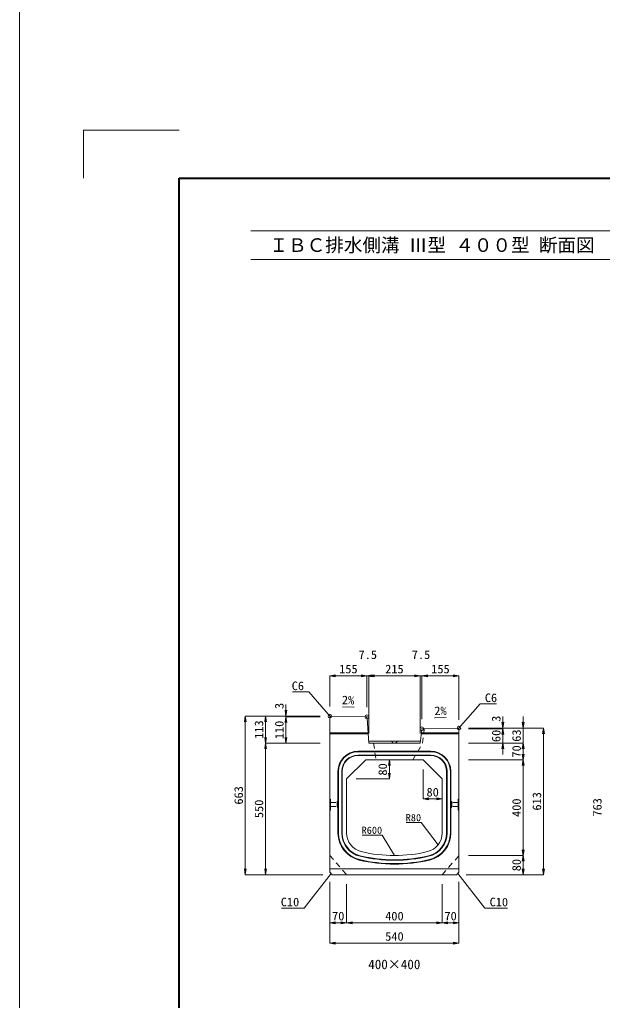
# Model space of a CAD drawing. Units: millimetres at full size. Extents: x -1267 to 18002, y -8037 to 14483.
# Drawn here: x 8867 to 11304, y -5034 to -934 of the extents above; entities that cross this region are included whole.
import ezdxf
from ezdxf.enums import TextEntityAlignment as Align

# ---------------------------------------------------------------- set-up
doc = ezdxf.new("R2010")
doc.units = ezdxf.units.MM
doc.header["$LTSCALE"] = 30
doc.header["$PDMODE"] = 32
doc.header["$PDSIZE"] = 15
doc.linetypes.add('USER1', pattern=[1.35, 0.75, -0.6])
for name, color, linetype, lineweight in [('0_2', 5, 'Continuous', 13), ('Defpoints_3', 1, 'Continuous', 13), ('インサート', 3, 'USER1', 9), ('図枠', 7, 'Continuous', 5), ('寸法線', 7, 'Continuous', 13), ('引出線', 4, 'Continuous', 13), ('排水孔', 30, 'USER1', 9), ('本体', 2, 'Continuous', 13), ('目地', 132, 'Continuous', 5), ('補助線', 8, 'Continuous', 13)]:
    doc.layers.add(name, color=color, linetype=linetype, lineweight=lineweight)
doc.layers.add('文字', color=7, linetype='Continuous')
doc.styles.add('ＭＳ ゴシック', font='')
doc.styles.add('ＭＳ 明朝', font='')
doc.styles.get('ＭＳ ゴシック').set_extended_font_data('MS Gothic')
doc.styles.get('ＭＳ 明朝').set_extended_font_data('MS Mincho')

# ---------------------------------------------------------------- blocks, each defined once
blk = doc.blocks.new('open_arrow')
at = {"color": 0, "linetype": 'Continuous', "lineweight": -2}
blk.add_lwpolyline([(7.5, 1.25), (0, 0), (7.5, -1.25)], dxfattribs=at)

msp = doc.modelspace()

# ---------------------------------------------------------------- linework, layer by layer
at = {"layer": '0_2'}
msp.add_line((8867.22, 14483.45), (8867.22, -8037.05), dxfattribs=at)
at = {"layer": 'Defpoints_3'}
for p, q in [((9134.44, -1396.97), (9534.44, -1396.97)), ((9134.44, -1596.97), (9134.44, -1396.97)), ((9134.44, -1396.97), (9534.44, -1396.97)), ((9134.44, -1596.97), (9134.44, -1396.97))]:
    msp.add_line(p, q, dxfattribs=at)
at = {"layer": 'インサート'}
for p, q in [((10167.64, -4207.31), (10194.64, -4207.31)), ((10167.64, -4207.31), (10167.64, -4224.31)), ((10197.64, -4203.31), (10194.64, -4203.31)), ((10194.64, -4203.31), (10194.64, -4228.31)), ((10197.64, -4228.31), (10197.64, -4203.31)), ((10671.24, -4203.31), (10674.24, -4203.31)), ((10671.24, -4228.31), (10671.24, -4203.31)), ((10674.24, -4203.31), (10674.24, -4228.31)), ((10701.24, -4207.31), (10674.24, -4207.31)), ((10701.24, -4207.31), (10701.24, -4224.31)), ((10167.64, -4224.31), (10194.64, -4224.31)), ((10194.64, -4228.31), (10197.64, -4228.31)), ((10674.24, -4228.31), (10671.24, -4228.31)), ((10701.24, -4224.31), (10674.24, -4224.31))]:
    msp.add_line(p, q, dxfattribs=at)
at = {"layer": '図枠', "lineweight": 40}
for p, q in [((9534.44, -7136.97), (9534.44, -1596.97)), ((9534.44, -1596.97), (17334.44, -1596.97))]:
    msp.add_line(p, q, dxfattribs=at)
at = {"layer": '図枠', "lineweight": 13}
for p, q in [((9834.44, -1816.97), (17034.44, -1816.97)), ((9834.44, -1936.97), (17034.44, -1936.97))]:
    msp.add_line(p, q, dxfattribs=at)
at = {"layer": '寸法線'}
for p, q in [((10164.44, -3677.12), (10367.44, -3677.12)), ((10164.44, -3805.81), (10164.44, -3677.12)), ((10271.44, -3677.12), (10374.94, -3677.12)), ((10319.44, -3808.81), (10319.44, -3677.12)), ((10319.44, -3808.81), (10319.44, -3677.12)), ((10326.94, -3918.81), (10326.94, -3677.12)), ((10326.94, -3677.12), (10541.94, -3677.12)), ((10326.94, -3918.81), (10326.94, -3677.12)), ((10493.94, -3677.12), (10597.44, -3677.12)), ((10541.94, -3918.81), (10541.94, -3677.12)), ((10541.94, -3918.81), (10541.94, -3677.12)), ((10549.44, -3858.81), (10549.44, -3677.12)), ((10549.44, -3677.12), (10704.44, -3677.12)), ((10549.44, -3858.81), (10549.44, -3677.12)), ((10704.44, -3861.81), (10704.44, -3677.12)), ((9980.93, -3896.81), (9980.93, -3797.81)), ((9810.93, -4508.81), (9810.93, -3845.81)), ((10124.44, -3845.81), (9810.93, -3845.81)), ((9895.93, -3958.81), (9895.93, -3845.81)), ((10124.44, -3845.81), (9895.93, -3845.81)), ((10124.44, -3845.81), (9980.93, -3845.81)), ((9980.93, -3958.81), (9980.93, -3848.81)), ((10124.44, -3848.81), (9980.93, -3848.81)), ((10124.44, -3848.81), (9980.93, -3848.81)), ((10887.95, -3946.81), (10887.95, -3847.81)), ((10972.95, -4006.81), (10972.95, -3847.81)), ((10744.44, -3895.81), (10972.95, -3895.81)), ((10744.44, -3895.81), (10887.95, -3895.81)), ((10744.44, -3895.81), (11057.95, -3895.81)), ((10744.44, -3898.81), (10887.95, -3898.81)), ((10744.44, -3898.81), (10887.95, -3898.81)), ((10887.95, -4006.81), (10887.95, -3898.81)), ((11057.95, -4508.81), (11057.95, -3895.81)), ((9895.93, -4508.81), (9895.93, -3958.81)), ((10124.44, -3958.81), (9895.93, -3958.81)), ((10124.44, -3958.81), (9895.93, -3958.81)), ((10124.44, -3958.81), (9980.93, -3958.81)), ((10744.44, -3958.81), (10972.95, -3958.81)), ((10744.44, -3958.81), (10972.95, -3958.81)), ((10744.44, -3958.81), (10887.95, -3958.81)), ((10972.95, -4028.81), (10972.95, -3958.81)), ((10413.29, -4108.81), (10413.29, -4028.81)), ((10744.44, -4028.81), (10972.95, -4028.81)), ((10744.44, -4028.81), (10972.95, -4028.81)), ((10972.95, -4428.81), (10972.95, -4028.81)), ((10554.44, -4068.81), (10554.44, -4191.89)), ((10274.44, -4108.81), (10413.29, -4108.81)), ((10554.44, -4191.89), (10634.44, -4191.89)), ((10744.44, -4428.81), (10972.95, -4428.81)), ((10744.44, -4428.81), (10972.95, -4428.81)), ((10972.95, -4508.81), (10972.95, -4428.81)), ((10134.44, -4508.81), (9810.93, -4508.81)), ((10134.44, -4508.81), (9895.93, -4508.81)), ((10734.44, -4508.81), (10972.95, -4508.81)), ((10734.44, -4508.81), (11057.95, -4508.81)), ((10164.44, -4538.81), (10164.44, -4709.96)), ((10164.44, -4538.81), (10164.44, -4794.96)), ((10234.44, -4548.81), (10234.44, -4709.96)), ((10234.44, -4548.81), (10234.44, -4709.96)), ((10634.44, -4548.81), (10634.44, -4709.96)), ((10634.44, -4548.81), (10634.44, -4709.96)), ((10704.44, -4538.81), (10704.44, -4709.96)), ((10704.44, -4538.81), (10704.44, -4794.96)), ((10164.44, -4709.96), (10234.44, -4709.96)), ((10234.44, -4709.96), (10634.44, -4709.96)), ((10634.44, -4709.96), (10704.44, -4709.96)), ((10164.44, -4794.96), (10704.44, -4794.96))]:
    msp.add_line(p, q, dxfattribs=at)
at = {"layer": '引出線'}
for points in [[(10167.44, -3848.86), (10076.41, -3744.55), (10008.06, -3744.55)], [(10265.69, -3808.18), (10216.95, -3807.21), (10265.69, -3808.18)], [(10701.44, -3898.86), (10792.47, -3794.55), (10860.81, -3794.55)], [(10601.85, -3852.86), (10650.56, -3851.89), (10601.82, -3852.86)], [(10617.2, -4384.38), (10545.94, -4291.27), (10483.71, -4291.27)], [(10434.44, -4428.81), (10383.07, -4344.06), (10298.9, -4344.06)], [(10169.44, -4503.81), (10056.46, -4648.24), (9961.79, -4648.24)], [(10699.44, -4503.81), (10812.42, -4648.24), (10907.09, -4648.24)]]:
    msp.add_lwpolyline(points, dxfattribs=at)
at = {"layer": '排水孔'}
for p, q in [((10551.94, -3958.81), (10559.46, -3898.61)), ((10347.44, -3958.81), (10357.44, -4028.81)), ((10421.94, -3950.81), (10429.44, -3958.81)), ((10439.44, -3958.81), (10446.94, -3950.81)), ((10511.44, -4028.81), (10551.94, -3958.81))]:
    msp.add_line(p, q, dxfattribs=at)
at = {"layer": '本体', "lineweight": 20}
for p, q in [((10164.44, -3851.81), (10170.44, -3845.92)), ((10313.94, -3848.7), (10170.44, -3845.92)), ((10326.94, -3958.81), (10319.81, -3854.29)), ((10548.79, -3903.96), (10541.94, -3958.81))]:
    msp.add_line(p, q, dxfattribs=at)
at = {"layer": '本体'}
for p, q in [((10164.44, -4498.81), (10164.44, -3851.81)), ((10698.44, -3895.92), (10554.63, -3898.7)), ((10698.44, -3895.92), (10704.44, -3901.81)), ((10704.44, -4498.81), (10704.44, -3901.81)), ((10326.94, -3958.81), (10541.94, -3958.81)), ((10234.44, -4108.81), (10314.44, -4028.81)), ((10314.44, -4028.81), (10554.44, -4028.81)), ((10554.44, -4028.81), (10634.44, -4108.81)), ((10234.44, -4334.77), (10234.44, -4108.81)), ((10634.44, -4108.81), (10634.44, -4334.77)), ((10174.44, -4508.81), (10164.44, -4498.81)), ((10174.44, -4508.81), (10694.44, -4508.81)), ((10694.44, -4508.81), (10704.44, -4498.81))]:
    msp.add_line(p, q, dxfattribs=at)
at = {"layer": '本体', "lineweight": 9}
for p, q in [((10326.39, -3950.81), (10542.94, -3950.81)), ((10164.44, -4191.31), (10167.64, -4193.31)), ((10167.64, -4193.31), (10167.64, -4238.31)), ((10704.44, -4191.31), (10701.24, -4193.31)), ((10701.24, -4193.31), (10701.24, -4238.31)), ((10167.64, -4238.31), (10164.44, -4240.31)), ((10701.24, -4238.31), (10704.44, -4240.31)), ((10164.44, -4483.81), (10704.44, -4483.81))]:
    msp.add_line(p, q, dxfattribs=at)
at = {"layer": '本体', "linetype": 'USER1', "lineweight": 9}
for p, q in [((10164.44, -4428.81), (10234.44, -4508.81)), ((10634.44, -4508.81), (10704.44, -4428.81))]:
    msp.add_line(p, q, dxfattribs=at)
at = {"layer": '本体', "lineweight": 20}
msp.add_arc((10313.83, -3854.7), 6, 3.90049, 88.89119, dxfattribs=at)
at = {"layer": '本体'}
for centre, radius, start, end in [((10554.75, -3904.7), 6, 91.10881, 172.87498), ((10314.44, -4334.77), 80, 180, 256.65764), ((10554.44, -4334.77), 80, 283.34236, 0), ((10434.44, -3828.81), 600, 256.65764, 283.34236)]:
    msp.add_arc(centre, radius, start, end, dxfattribs=at)
at = {"layer": '目地'}
for p, q in [((10164.44, -3915.81), (10324.01, -3915.81)), ((10164.44, -3919.81), (10324.28, -3919.81)), ((10704.44, -3919.81), (10546.81, -3919.81)), ((10704.44, -3915.81), (10547.31, -3915.81)), ((10586.44, -3992.81), (10282.44, -3992.81)), ((10586.44, -3994.81), (10282.44, -3994.81)), ((10586.44, -4008.81), (10282.44, -4008.81)), ((10586.44, -4010.81), (10282.44, -4010.81)), ((10198.44, -4076.81), (10198.44, -4334.77)), ((10200.44, -4076.81), (10200.44, -4334.77)), ((10214.44, -4076.81), (10214.44, -4334.77)), ((10216.44, -4076.81), (10216.44, -4334.77)), ((10652.44, -4334.77), (10652.44, -4076.81)), ((10654.44, -4334.77), (10654.44, -4076.81)), ((10668.44, -4334.77), (10668.44, -4076.81)), ((10670.44, -4334.77), (10670.44, -4076.81))]:
    msp.add_line(p, q, dxfattribs=at)
for centre, radius, start, end in [((10282.44, -4076.81), 84, 90, 180), ((10282.44, -4076.81), 82, 90, 180), ((10282.44, -4076.81), 68, 90, 180), ((10282.44, -4076.81), 66, 90, 180), ((10586.44, -4076.81), 84, 0, 90), ((10586.44, -4076.81), 82, 0, 90), ((10586.44, -4076.81), 68, 0, 90), ((10586.44, -4076.81), 66, 0, 90), ((10314.44, -4334.77), 116, 180, 256.65764), ((10314.44, -4334.77), 114, 180, 256.65764), ((10314.44, -4334.77), 100, 180, 256.65764), ((10314.44, -4334.77), 98, 180, 256.65764), ((10554.44, -4334.77), 98, 283.34236, 0), ((10554.44, -4334.77), 100, 283.34236, 0), ((10554.44, -4334.77), 114, 283.34236, 0), ((10554.44, -4334.77), 116, 283.34236, 0), ((10434.44, -3828.81), 636, 256.65764, 283.34236), ((10434.44, -3828.81), 634, 256.65764, 283.34236), ((10434.44, -3828.81), 620, 256.65764, 283.34236), ((10434.44, -3828.81), 618, 256.65764, 283.34236)]:
    msp.add_arc(centre, radius, start, end, dxfattribs=at)
at = {"layer": '補助線'}
for p in [(10164.44, -3845.81), (10319.44, -3848.81), (10549.44, -3898.81), (10704.44, -3895.81)]:
    msp.add_point(p, dxfattribs=at)

# ---------------------------------------------------------------- block references
at = {"layer": '寸法線', "xscale": 3.2, "yscale": 3.2}
for p in [(10164.44, -3677.12), (10319.44, -3677.12), (10326.94, -3677.12), (10326.94, -3677.12), (10549.44, -3677.12), (10549.44, -3677.12), (10554.44, -4191.89), (10164.44, -4709.96), (10234.44, -4709.96), (10634.44, -4709.96), (10164.44, -4794.96)]:
    msp.add_blockref('open_arrow', p, dxfattribs=at)
for p, rotation in [((10319.44, -3677.12), 180), ((10541.94, -3677.12), 180), ((10541.94, -3677.12), 180), ((10704.44, -3677.12), 180), ((9810.93, -3845.81), 270), ((9895.93, -3845.81), 270), ((9980.93, -3845.81), 90), ((9980.93, -3848.81), 270), ((9980.93, -3848.81), 270), ((10887.95, -3895.81), 90), ((10972.95, -3895.81), 90), ((9895.93, -3958.81), 90), ((9980.93, -3958.81), 90), ((10887.95, -3898.81), 270), ((10887.95, -3898.81), 270), ((11057.95, -3895.81), 270), ((9895.93, -3958.81), 270), ((10887.95, -3958.81), 270), ((10972.95, -3958.81), 270), ((10972.95, -3958.81), 270), ((10972.95, -4028.81), 90), ((10413.29, -4028.81), 270), ((10972.95, -4028.81), 270), ((10413.29, -4108.81), 90), ((10634.44, -4191.89), 180), ((10972.95, -4428.81), 90), ((10972.95, -4428.81), 270), ((9810.93, -4508.81), 90), ((9895.93, -4508.81), 90), ((10972.95, -4508.81), 90), ((11057.95, -4508.81), 90), ((10234.44, -4709.96), 180), ((10634.44, -4709.96), 180), ((10704.44, -4709.96), 180), ((10704.44, -4794.96), 180)]:
    msp.add_blockref('open_arrow', p, dxfattribs=dict(at, rotation=rotation))
at = {"layer": '引出線'}
for p, xscale, yscale, rotation in [((10265.69, -3808.18), 0.16, 0.16, 178.9), ((10167.44, -3848.86), 0.16, 0.16, 131.1), ((10601.85, -3852.86), 0.16, 0.16, 1.1), ((10701.44, -3898.86), 0.16, 0.16, 48.9), ((10617.2, -4384.38), 0.133, 0.133, 127.4), ((10434.44, -4428.81), 0.133, 0.133, 121.2), ((10169.44, -4503.81), 0.16, 0.16, 232), ((10699.44, -4503.81), 0.16, 0.16, 308)]:
    msp.add_blockref('open_arrow', p, dxfattribs=dict(at, xscale=xscale, yscale=yscale, rotation=rotation))

# ---------------------------------------------------------------- texts
at = {"layer": '図枠', "style": 'ＭＳ ゴシック'}
msp.add_text('\u3000ＩＢＣ排水側溝 Ⅲ型 ４００型 断面図\u3000', height=56.96, dxfattribs=at).set_placement((9834.44, -1876.97), align=Align.MIDDLE_LEFT)
at = {"layer": '寸法線', "style": 'ＭＳ 明朝', "width": 1.05}
for s, p in [('7.5', (10323.19, -3589.12)), ('7.5', (10545.69, -3589.12)), ('155', (10241.94, -3649.12)), ('215', (10434.44, -3649.12)), ('155', (10626.94, -3649.12)), ('80', (10594.44, -4163.89)), ('70', (10199.44, -4681.96)), ('400', (10434.44, -4681.96)), ('70', (10669.44, -4681.96)), ('540', (10434.44, -4766.96))]:
    msp.add_text(s, height=36.03, dxfattribs=at).set_placement(p, align=Align.MIDDLE_CENTER)
for s, p in [('3', (9952.93, -3803.43)), ('3', (10859.95, -3856.92)), ('113', (9867.93, -3902.31)), ('110', (9952.93, -3903.81)), ('60', (10859.95, -3928.81)), ('63', (10944.95, -3927.31)), ('70', (10944.95, -3993.81)), ('80', (10385.29, -4068.81)), ('663', (9782.93, -4177.31)), ('613', (11029.95, -4202.31)), ('550', (9867.93, -4233.81)), ('400', (10944.95, -4228.81)), ('763', (11282.7, -4227.31)), ('80', (10944.95, -4468.81))]:
    msp.add_text(s, height=36.03, rotation=90, dxfattribs=at).set_placement(p, align=Align.MIDDLE_CENTER)
at = {"layer": '引出線', "style": 'ＭＳ 明朝', "width": 1.05}
for s, height, p in [('C6', 36.03, (10056.41, -3701.35)), ('R80', 30.02, (10545.94, -4255.27)), ('R600', 30.02, (10383.07, -4308.06)), ('C10', 36.03, (10036.46, -4605.04))]:
    msp.add_text(s, height=height, dxfattribs=at).set_placement(p, align=Align.TOP_RIGHT)
msp.add_text('2%', height=36.03, rotation=358.854, dxfattribs=at).set_placement((10266.63, -3761.29), align=Align.TOP_RIGHT)
for s, p in [('C6', (10812.47, -3751.35)), ('C10', (10832.42, -4605.04))]:
    msp.add_text(s, height=36.03, dxfattribs=at).set_placement(p, align=Align.TOP_LEFT)
msp.add_text('2%', height=36.03, rotation=1.146, dxfattribs=at).set_placement((10600.88, -3805.97), align=Align.TOP_LEFT)
at = {"layer": '文字', "style": 'ＭＳ 明朝'}
msp.add_text('400×400', height=40.03, dxfattribs=at).set_placement((10433.96, -4883.78), align=Align.MIDDLE_CENTER)

doc.saveas('drawing.dxf')
